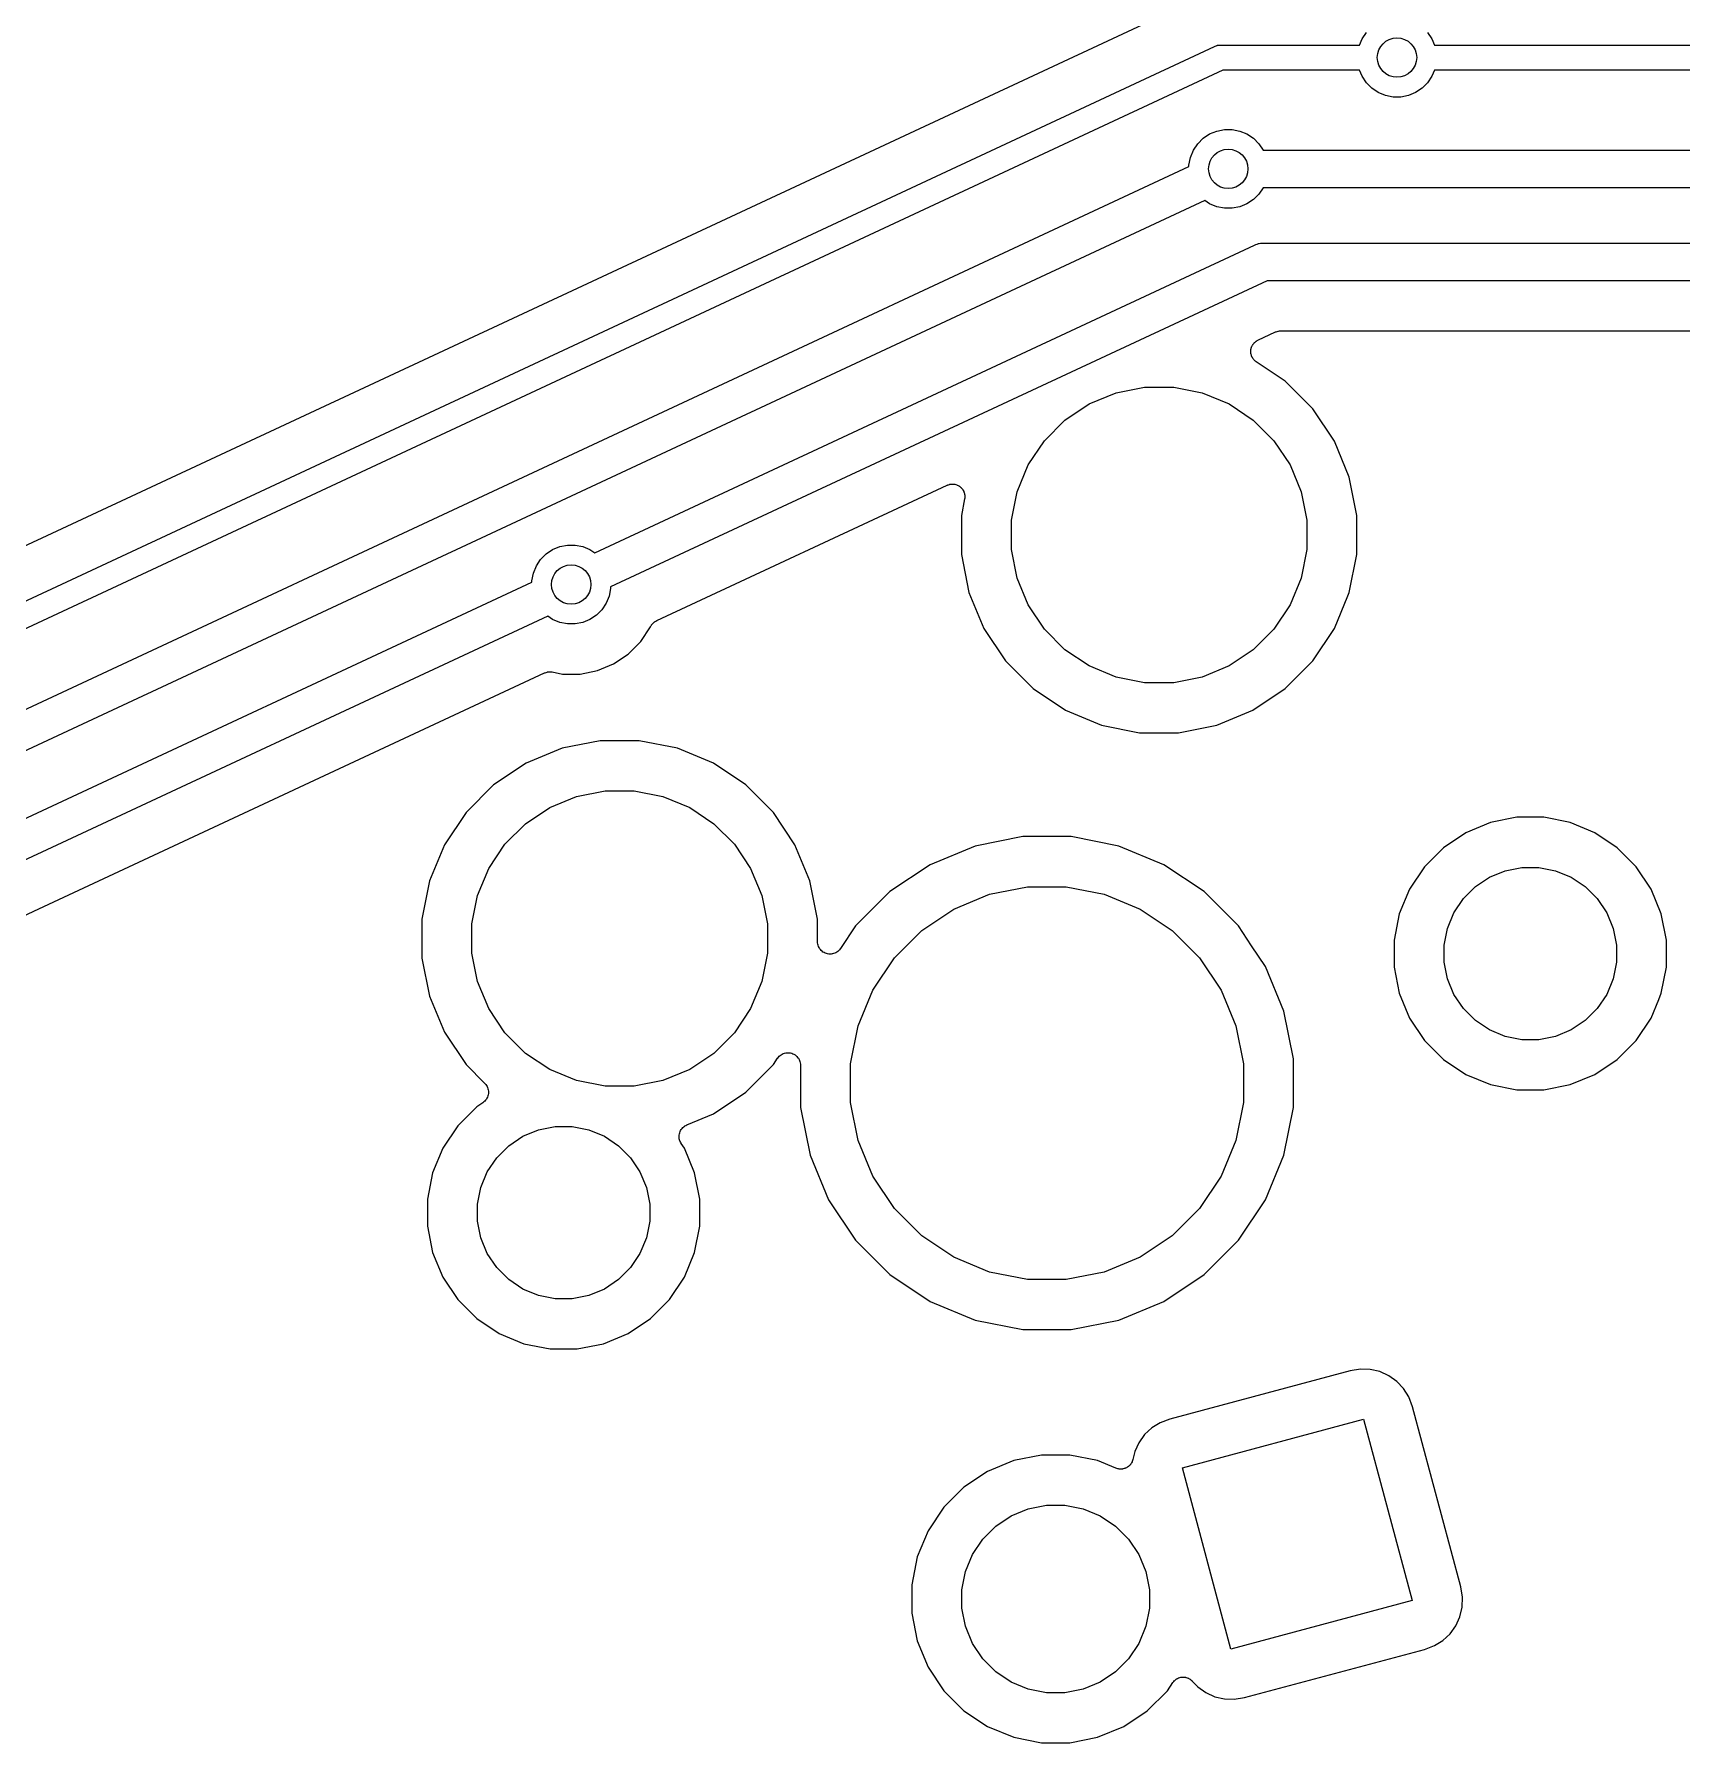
# Model space of a CAD drawing. Extents: x 0.5 to 11.2, y -6.4 to -1.8.
# Drawn here: x 7.967 to 8.626, y -4.124 to -3.442 of the extents above; entities that cross this region are included whole.
import ezdxf

# ---------------------------------------------------------------- set-up
doc = ezdxf.new("R2010")
doc.units = 0
doc.header["$MEASUREMENT"] = 0
doc.layers.add('BLACK', color=7, linetype='CONTINUOUS')

msp = doc.modelspace()

# ---------------------------------------------------------------- linework, layer by layer
at = {"layer": 'BLACK', "linetype": 'CONTINUOUS'}
for p, q in [((8.42963, -3.42858), (7.8963, -3.67727)), ((8.49774, -3.44343), (8.49946, -3.44085)), ((8.52392, -3.44085), (8.52565, -3.44343)), ((7.89312, -3.70082), (8.4387, -3.44642)), ((8.4387, -3.44642), (8.43901, -3.44625)), ((8.43901, -3.44625), (8.43938, -3.44614)), ((8.43938, -3.44614), (8.43974, -3.44601)), ((8.43974, -3.44601), (8.43985, -3.44599)), ((8.43985, -3.44599), (8.43996, -3.44596)), ((8.43996, -3.44596), (8.44034, -3.44592)), ((8.44034, -3.44592), (8.44072, -3.44587)), ((8.44072, -3.44587), (8.44107, -3.44589)), ((8.44107, -3.44589), (8.49672, -3.44589)), ((8.49672, -3.44589), (8.49774, -3.44343)), ((8.52565, -3.44343), (8.52667, -3.44589)), ((8.52667, -3.44589), (9.29028, -3.44589)), ((8.44205, -3.45589), (7.89739, -3.70987)), ((8.49672, -3.45589), (8.44205, -3.45589)), ((8.49774, -3.45835), (8.49672, -3.45589)), ((8.49946, -3.46093), (8.49774, -3.45835)), ((8.50165, -3.46312), (8.49946, -3.46093)), ((8.52392, -3.46093), (8.52173, -3.46312)), ((8.52565, -3.45835), (8.52392, -3.46093)), ((8.52667, -3.45589), (8.52565, -3.45835)), ((9.29028, -3.45589), (8.52667, -3.45589)), ((8.50423, -3.46485), (8.50165, -3.46312)), ((8.5071, -3.46603), (8.50423, -3.46485)), ((8.51014, -3.46664), (8.5071, -3.46603)), ((8.51324, -3.46664), (8.51014, -3.46664)), ((8.51629, -3.46603), (8.51324, -3.46664)), ((8.51915, -3.46485), (8.51629, -3.46603)), ((8.52173, -3.46312), (8.51915, -3.46485)), ((8.43422, -3.48313), (8.4368, -3.4814)), ((8.4368, -3.4814), (8.43966, -3.48022)), ((8.43966, -3.48022), (8.44271, -3.47961)), ((8.44271, -3.47961), (8.44581, -3.47961)), ((8.44581, -3.47961), (8.44885, -3.48022)), ((8.44885, -3.48022), (8.45172, -3.4814)), ((8.45172, -3.4814), (8.4543, -3.48313)), ((8.42911, -3.49077), (8.4303, -3.4879)), ((8.4303, -3.4879), (8.43202, -3.48532)), ((8.43202, -3.48532), (8.43422, -3.48313)), ((8.4543, -3.48313), (8.45649, -3.48532)), ((8.45649, -3.48532), (8.45819, -3.48786)), ((8.45819, -3.48786), (9.21033, -3.48786)), ((7.80866, -3.78347), (8.42851, -3.49443)), ((8.42851, -3.49381), (8.42911, -3.49077)), ((8.42851, -3.49443), (8.42851, -3.49381)), ((8.43486, -3.50802), (7.815, -3.79706)), ((8.4368, -3.50931), (8.43486, -3.50802)), ((8.43966, -3.5105), (8.4368, -3.50931)), ((8.45172, -3.50931), (8.44885, -3.5105)), ((8.4543, -3.50759), (8.45172, -3.50931)), ((8.45649, -3.5054), (8.4543, -3.50759)), ((8.45819, -3.50286), (8.45649, -3.5054)), ((9.21033, -3.50286), (8.45819, -3.50286)), ((8.44271, -3.51111), (8.43966, -3.5105)), ((8.44581, -3.51111), (8.44271, -3.51111)), ((8.44885, -3.5105), (8.44581, -3.51111)), ((8.19104, -3.64879), (8.45474, -3.52583)), ((8.45474, -3.52583), (8.45521, -3.52558)), ((8.45521, -3.52558), (8.45576, -3.52541)), ((8.45576, -3.52541), (8.4563, -3.52522)), ((8.4563, -3.52522), (8.45646, -3.5252)), ((8.45646, -3.5252), (8.45662, -3.52515)), ((8.45662, -3.52515), (8.45719, -3.5251)), ((8.45719, -3.5251), (8.45776, -3.52501)), ((8.45776, -3.52501), (8.4583, -3.52504)), ((8.4583, -3.52504), (8.9514, -3.52504)), ((8.45975, -3.54004), (8.19739, -3.66238)), ((8.9514, -3.54004), (8.45975, -3.54004)), ((8.45548, -3.56416), (8.45581, -3.56399)), ((8.45581, -3.56399), (8.45613, -3.5638)), ((8.45613, -3.5638), (8.46318, -3.56051)), ((8.46318, -3.56051), (8.46325, -3.56048)), ((8.46325, -3.56048), (8.46332, -3.56046)), ((8.46332, -3.56046), (8.46339, -3.56042)), ((8.46339, -3.56042), (8.46378, -3.5603)), ((8.46378, -3.5603), (8.46417, -3.56017)), ((8.46417, -3.56017), (8.46425, -3.56016)), ((8.46425, -3.56016), (8.46433, -3.56014)), ((8.46433, -3.56014), (8.46473, -3.5601)), ((8.46473, -3.5601), (8.46514, -3.56005)), ((8.46514, -3.56005), (8.46522, -3.56005)), ((8.46522, -3.56005), (8.4653, -3.56004)), ((8.4653, -3.56004), (8.94062, -3.56004)), ((8.45324, -3.56829), (8.45328, -3.56792)), ((8.45325, -3.56841), (8.45324, -3.56829)), ((8.45324, -3.56853), (8.45325, -3.56841)), ((8.45329, -3.56889), (8.45324, -3.56853)), ((8.45328, -3.56792), (8.4533, -3.56755)), ((8.45333, -3.56926), (8.45329, -3.56889)), ((8.4533, -3.56755), (8.45333, -3.56744)), ((8.45333, -3.56744), (8.45334, -3.56732)), ((8.45336, -3.56937), (8.45333, -3.56926)), ((8.45334, -3.56732), (8.45345, -3.56696)), ((8.45338, -3.56949), (8.45336, -3.56937)), ((8.4535, -3.56984), (8.45338, -3.56949)), ((8.45345, -3.56696), (8.45355, -3.56661)), ((8.4536, -3.57019), (8.4535, -3.56984)), ((8.45355, -3.56661), (8.4536, -3.5665)), ((8.4536, -3.5665), (8.45364, -3.56638)), ((8.45365, -3.5703), (8.4536, -3.57019)), ((8.45364, -3.56638), (8.45381, -3.56606)), ((8.45369, -3.57042), (8.45365, -3.5703)), ((8.45388, -3.57073), (8.45369, -3.57042)), ((8.45381, -3.56606), (8.45397, -3.56573)), ((8.45405, -3.57106), (8.45388, -3.57073)), ((8.45397, -3.56573), (8.45404, -3.56563)), ((8.45404, -3.56563), (8.4541, -3.56553)), ((8.4541, -3.56553), (8.45434, -3.56524)), ((8.45434, -3.56524), (8.45456, -3.56495)), ((8.45456, -3.56495), (8.45465, -3.56487)), ((8.45465, -3.56487), (8.45473, -3.56478)), ((8.45473, -3.56478), (8.45501, -3.56454)), ((8.45501, -3.56454), (8.45529, -3.5643)), ((8.45529, -3.5643), (8.45539, -3.56424)), ((8.45539, -3.56424), (8.45548, -3.56416)), ((8.45412, -3.57115), (8.45405, -3.57106)), ((8.45418, -3.57126), (8.45412, -3.57115)), ((8.45443, -3.57153), (8.45418, -3.57126)), ((8.45466, -3.57182), (8.45443, -3.57153)), ((8.45475, -3.5719), (8.45466, -3.57182)), ((8.45483, -3.57199), (8.45475, -3.5719)), ((8.45512, -3.57221), (8.45483, -3.57199)), ((8.4554, -3.57245), (8.45512, -3.57221)), ((8.45546, -3.57249), (8.4554, -3.57245)), ((8.46701, -3.5802), (8.45546, -3.57249)), ((8.39938, -3.58482), (8.41079, -3.58255)), ((8.41079, -3.58255), (8.42243, -3.58255)), ((8.42243, -3.58255), (8.43384, -3.58482)), ((8.47802, -3.59122), (8.46701, -3.5802)), ((8.37897, -3.59574), (8.38864, -3.58928)), ((8.38864, -3.58928), (8.39938, -3.58482)), ((8.43384, -3.58482), (8.44458, -3.58928)), ((8.44458, -3.58928), (8.45426, -3.59574)), ((8.48667, -3.60416), (8.47802, -3.59122)), ((8.37074, -3.60396), (8.37897, -3.59574)), ((8.45426, -3.59574), (8.46248, -3.60396)), ((8.36428, -3.61364), (8.37074, -3.60396)), ((8.46248, -3.60396), (8.46894, -3.61364)), ((8.49263, -3.61855), (8.48667, -3.60416)), ((8.35982, -3.62438), (8.36428, -3.61364)), ((8.46894, -3.61364), (8.4734, -3.62438)), ((8.49567, -3.63382), (8.49263, -3.61855)), ((8.21579, -3.67587), (8.33184, -3.62176)), ((8.33184, -3.62176), (8.33191, -3.62173)), ((8.33191, -3.62173), (8.332, -3.6217)), ((8.332, -3.6217), (8.33209, -3.62165)), ((8.33209, -3.62165), (8.33246, -3.62154)), ((8.33246, -3.62154), (8.33283, -3.62142)), ((8.33283, -3.62142), (8.33293, -3.6214)), ((8.33293, -3.6214), (8.33302, -3.62138)), ((8.33302, -3.62138), (8.33341, -3.62134)), ((8.33341, -3.62134), (8.3338, -3.62129)), ((8.3338, -3.62129), (8.3339, -3.6213)), ((8.3339, -3.6213), (8.334, -3.62129)), ((8.334, -3.62129), (8.33438, -3.62133)), ((8.33438, -3.62133), (8.33477, -3.62135)), ((8.33477, -3.62135), (8.33487, -3.62138)), ((8.33487, -3.62138), (8.33497, -3.62139)), ((8.33497, -3.62139), (8.33534, -3.62151)), ((8.33534, -3.62151), (8.33572, -3.62161)), ((8.33572, -3.62161), (8.3358, -3.62165)), ((8.3358, -3.62165), (8.3359, -3.62168)), ((8.3359, -3.62168), (8.33624, -3.62187)), ((8.33624, -3.62187), (8.33659, -3.62204)), ((8.33659, -3.62204), (8.33667, -3.6221)), ((8.33667, -3.6221), (8.33676, -3.62215)), ((8.33676, -3.62215), (8.33706, -3.62239)), ((8.33706, -3.62239), (8.33737, -3.62263)), ((8.33737, -3.62263), (8.33743, -3.6227)), ((8.33743, -3.6227), (8.33751, -3.62277)), ((8.33751, -3.62277), (8.33775, -3.62307)), ((8.33775, -3.62307), (8.33801, -3.62336)), ((8.33801, -3.62336), (8.33806, -3.62345)), ((8.33806, -3.62345), (8.33812, -3.62352)), ((8.33812, -3.62352), (8.33831, -3.62387)), ((8.33831, -3.62387), (8.3385, -3.62421)), ((8.3385, -3.62421), (8.33853, -3.6243)), ((8.33853, -3.6243), (8.33858, -3.62439)), ((8.33858, -3.62439), (8.33869, -3.62476)), ((8.33869, -3.62476), (8.33882, -3.62513)), ((8.33882, -3.62513), (8.33883, -3.62523)), ((8.33883, -3.62523), (8.33886, -3.62532)), ((8.33886, -3.62532), (8.3389, -3.62571)), ((8.35756, -3.63579), (8.35982, -3.62438)), ((8.4734, -3.62438), (8.47567, -3.63579)), ((8.33886, -3.62726), (8.33756, -3.63382)), ((8.33887, -3.62717), (8.33886, -3.62726)), ((8.3389, -3.62707), (8.33887, -3.62717)), ((8.3389, -3.62571), (8.33895, -3.6261)), ((8.33892, -3.62668), (8.3389, -3.62707)), ((8.33896, -3.62629), (8.33892, -3.62668)), ((8.33895, -3.6261), (8.33895, -3.62619)), ((8.33895, -3.62619), (8.33896, -3.62629)), ((8.33756, -3.63382), (8.33756, -3.6494)), ((8.35756, -3.64743), (8.35756, -3.63579)), ((8.47567, -3.63579), (8.47567, -3.64743)), ((8.49567, -3.6494), (8.49567, -3.63382)), ((8.17705, -3.64631), (8.18009, -3.6457)), ((8.18009, -3.6457), (8.1832, -3.6457)), ((8.1832, -3.6457), (8.18624, -3.64631)), ((8.16769, -3.65399), (8.16941, -3.65141)), ((8.16941, -3.65141), (8.17161, -3.64922)), ((8.17161, -3.64922), (8.17418, -3.6475)), ((8.17418, -3.6475), (8.17705, -3.64631)), ((8.18624, -3.64631), (8.1891, -3.6475)), ((8.1891, -3.6475), (8.19104, -3.64879)), ((8.33756, -3.6494), (8.34059, -3.66467)), ((8.35982, -3.65884), (8.35756, -3.64743)), ((8.47567, -3.64743), (8.4734, -3.65884)), ((8.49263, -3.66467), (8.49567, -3.6494)), ((8.1659, -3.6599), (8.1665, -3.65686)), ((8.1665, -3.65686), (8.16769, -3.65399)), ((8.36428, -3.66958), (8.35982, -3.65884)), ((8.4734, -3.65884), (8.46894, -3.66958)), ((7.53474, -3.95484), (8.1659, -3.66052)), ((8.1659, -3.66052), (8.1659, -3.6599)), ((8.19679, -3.66605), (8.1956, -3.66891)), ((8.19739, -3.663), (8.19679, -3.66605)), ((8.19739, -3.66238), (8.19739, -3.663)), ((8.34059, -3.66467), (8.34655, -3.67906)), ((8.48667, -3.67906), (8.49208, -3.66598)), ((8.49208, -3.66598), (8.49263, -3.66467)), ((8.49208, -3.66598), (8.49208, -3.66598)), ((8.19388, -3.67149), (8.19168, -3.67368)), ((8.1956, -3.66891), (8.19388, -3.67149)), ((8.37074, -3.67926), (8.36428, -3.66958)), ((8.46894, -3.66958), (8.46248, -3.67926)), ((8.17224, -3.67411), (7.54108, -3.96843)), ((8.17418, -3.67541), (8.17224, -3.67411)), ((8.17705, -3.6766), (8.17418, -3.67541)), ((8.18009, -3.6772), (8.17705, -3.6766)), ((8.1832, -3.6772), (8.18009, -3.6772)), ((8.18624, -3.6766), (8.1832, -3.6772)), ((8.1891, -3.67541), (8.18624, -3.6766)), ((8.19168, -3.67368), (8.1891, -3.67541)), ((8.20941, -3.68424), (8.21336, -3.67833)), ((8.21336, -3.67833), (8.21348, -3.67812)), ((8.21348, -3.67812), (8.21363, -3.6778)), ((8.21363, -3.6778), (8.21371, -3.67769)), ((8.21371, -3.67769), (8.21378, -3.67757)), ((8.21378, -3.67757), (8.21401, -3.6773)), ((8.21401, -3.6773), (8.21422, -3.67702)), ((8.21422, -3.67702), (8.21432, -3.67693)), ((8.21432, -3.67693), (8.21441, -3.67683)), ((8.21441, -3.67683), (8.21468, -3.67661)), ((8.21468, -3.67661), (8.21495, -3.67637)), ((8.21495, -3.67637), (8.21506, -3.6763)), ((8.21506, -3.6763), (8.21517, -3.67622)), ((8.21517, -3.67622), (8.21548, -3.67605)), ((8.21548, -3.67605), (8.21579, -3.67587)), ((8.34655, -3.67906), (8.3552, -3.692)), ((8.37897, -3.68748), (8.37074, -3.67926)), ((8.46248, -3.67926), (8.45426, -3.68748)), ((8.47802, -3.692), (8.48667, -3.67906)), ((8.20443, -3.68922), (8.20941, -3.68424)), ((8.19207, -3.69583), (8.19858, -3.69313)), ((8.19858, -3.69313), (8.20443, -3.68922)), ((8.3552, -3.692), (8.36622, -3.70302)), ((8.38864, -3.69394), (8.37897, -3.68748)), ((8.45426, -3.68748), (8.44458, -3.69394)), ((8.46701, -3.70302), (8.47802, -3.692)), ((7.97084, -3.7901), (8.17098, -3.69677)), ((8.17098, -3.69677), (8.17105, -3.69674)), ((8.17105, -3.69674), (8.17112, -3.69671)), ((8.17112, -3.69671), (8.17119, -3.69667)), ((8.17119, -3.69667), (8.17158, -3.69656)), ((8.17158, -3.69656), (8.17197, -3.69643)), ((8.17197, -3.69643), (8.17205, -3.69642)), ((8.17205, -3.69642), (8.17213, -3.69639)), ((8.17213, -3.69639), (8.17253, -3.69635)), ((8.17253, -3.69635), (8.17294, -3.6963)), ((8.17294, -3.6963), (8.17302, -3.69631)), ((8.17302, -3.69631), (8.1731, -3.6963)), ((8.1731, -3.6963), (8.17351, -3.69634)), ((8.17351, -3.69634), (8.17391, -3.69637)), ((8.17391, -3.69637), (8.17399, -3.69639)), ((8.17399, -3.69639), (8.17407, -3.69639)), ((8.17407, -3.69639), (8.17812, -3.6972)), ((8.17812, -3.6972), (8.18517, -3.6972)), ((8.18517, -3.6972), (8.19207, -3.69583)), ((8.39938, -3.6984), (8.38864, -3.69394)), ((8.41079, -3.70067), (8.39938, -3.6984)), ((8.43384, -3.6984), (8.42243, -3.70067)), ((8.44458, -3.69394), (8.43384, -3.6984)), ((8.36622, -3.70302), (8.37916, -3.71167)), ((8.42243, -3.70067), (8.41079, -3.70067)), ((8.45406, -3.71167), (8.46701, -3.70302)), ((8.37916, -3.71167), (8.39355, -3.71763)), ((8.43967, -3.71763), (8.45406, -3.71167)), ((8.39355, -3.71763), (8.40882, -3.72067)), ((8.40882, -3.72067), (8.4244, -3.72067)), ((8.4244, -3.72067), (8.43967, -3.71763)), ((8.17795, -3.72689), (8.16356, -3.73285)), ((8.19322, -3.72385), (8.17795, -3.72689)), ((8.2088, -3.72385), (8.19322, -3.72385)), ((8.22407, -3.72689), (8.2088, -3.72385)), ((8.23846, -3.73285), (8.22407, -3.72689)), ((8.16356, -3.73285), (8.15062, -3.7415)), ((8.25141, -3.7415), (8.23846, -3.73285)), ((8.15062, -3.7415), (8.1396, -3.75251)), ((8.26242, -3.75251), (8.25141, -3.7415)), ((8.17304, -3.75057), (8.18379, -3.74612)), ((8.18379, -3.74612), (8.19519, -3.74385)), ((8.19519, -3.74385), (8.20683, -3.74385)), ((8.20683, -3.74385), (8.21824, -3.74612)), ((8.21824, -3.74612), (8.22898, -3.75057)), ((8.1396, -3.75251), (8.13095, -3.76546)), ((8.16337, -3.75704), (8.17304, -3.75057)), ((8.22898, -3.75057), (8.23866, -3.75704)), ((8.27107, -3.76546), (8.26242, -3.75251)), ((8.5596, -3.75446), (8.54908, -3.75656)), ((8.57033, -3.75446), (8.5596, -3.75446)), ((8.58085, -3.75656), (8.57033, -3.75446)), ((8.15514, -3.76526), (8.16337, -3.75704)), ((8.23866, -3.75704), (8.24688, -3.76526)), ((8.53918, -3.76066), (8.53026, -3.76662)), ((8.54908, -3.75656), (8.53918, -3.76066)), ((8.59076, -3.76066), (8.58085, -3.75656)), ((8.59968, -3.76662), (8.59076, -3.76066)), ((8.13095, -3.76546), (8.12499, -3.77985)), ((8.14868, -3.77493), (8.15514, -3.76526)), ((8.24688, -3.76526), (8.25335, -3.77493)), ((8.27703, -3.77985), (8.27107, -3.76546)), ((8.34305, -3.76596), (8.32512, -3.77339)), ((8.36208, -3.76218), (8.34305, -3.76596)), ((8.38148, -3.76218), (8.36208, -3.76218)), ((8.40051, -3.76596), (8.38148, -3.76218)), ((8.41844, -3.77339), (8.40051, -3.76596)), ((8.53026, -3.76662), (8.52267, -3.7742)), ((8.60726, -3.7742), (8.59968, -3.76662)), ((8.14423, -3.78568), (8.14868, -3.77493)), ((8.25335, -3.77493), (8.2578, -3.78568)), ((8.32512, -3.77339), (8.30899, -3.78417)), ((8.43457, -3.78417), (8.41844, -3.77339)), ((8.52267, -3.7742), (8.51672, -3.78312)), ((8.55492, -3.77579), (8.56157, -3.77446)), ((8.56157, -3.77446), (8.56836, -3.77446)), ((8.56836, -3.77446), (8.57502, -3.77579)), ((8.61322, -3.78312), (8.60726, -3.7742)), ((8.12499, -3.77985), (8.12196, -3.79512)), ((8.28007, -3.79512), (8.27703, -3.77985)), ((8.34888, -3.78519), (8.36405, -3.78218)), ((8.36405, -3.78218), (8.37951, -3.78218)), ((8.37951, -3.78218), (8.39468, -3.78519)), ((8.53821, -3.78695), (8.54301, -3.78216)), ((8.54301, -3.78216), (8.54865, -3.77839)), ((8.54865, -3.77839), (8.55492, -3.77579)), ((8.57502, -3.77579), (8.58128, -3.77839)), ((8.58128, -3.77839), (8.58693, -3.78216)), ((8.58693, -3.78216), (8.59173, -3.78695)), ((8.14196, -3.79709), (8.14423, -3.78568)), ((8.2578, -3.78568), (8.26007, -3.79709)), ((8.30899, -3.78417), (8.29527, -3.79789)), ((8.3346, -3.79111), (8.34888, -3.78519)), ((8.39468, -3.78519), (8.40897, -3.79111)), ((8.44829, -3.79789), (8.43457, -3.78417)), ((8.51672, -3.78312), (8.51261, -3.79303)), ((8.53444, -3.7926), (8.53821, -3.78695)), ((8.59173, -3.78695), (8.5955, -3.7926)), ((8.61732, -3.79303), (8.61322, -3.78312)), ((7.55948, -3.98192), (7.97083, -3.7901)), ((7.97083, -3.7901), (7.97084, -3.7901)), ((8.12196, -3.79512), (8.12196, -3.81069)), ((8.28007, -3.80416), (8.28007, -3.79512)), ((8.32174, -3.7997), (8.3346, -3.79111)), ((8.40897, -3.79111), (8.42182, -3.7997)), ((8.51261, -3.79303), (8.51052, -3.80355)), ((8.53184, -3.79886), (8.53444, -3.7926)), ((8.5955, -3.7926), (8.59809, -3.79886)), ((8.61942, -3.80355), (8.61732, -3.79303)), ((8.14196, -3.80872), (8.14196, -3.79709)), ((8.26007, -3.79709), (8.26007, -3.80872)), ((8.29527, -3.79789), (8.28922, -3.80694)), ((8.31081, -3.81064), (8.32174, -3.7997)), ((8.42182, -3.7997), (8.43276, -3.81064)), ((8.4536, -3.80583), (8.44829, -3.79789)), ((8.53052, -3.80552), (8.53184, -3.79886)), ((8.59809, -3.79886), (8.59942, -3.80552)), ((8.14423, -3.82013), (8.14196, -3.80872)), ((8.26007, -3.80872), (8.2578, -3.82013)), ((8.28011, -3.80464), (8.28007, -3.80416)), ((8.28016, -3.80512), (8.28011, -3.80464)), ((8.28016, -3.80513), (8.28016, -3.80512)), ((8.2803, -3.80559), (8.28016, -3.80513)), ((8.28016, -3.80513), (8.28016, -3.80513)), ((8.28044, -3.80605), (8.2803, -3.80559)), ((8.28044, -3.80606), (8.28044, -3.80605)), ((8.28044, -3.80607), (8.28044, -3.80606)), ((8.28067, -3.80649), (8.28044, -3.80607)), ((8.28089, -3.80692), (8.28067, -3.80649)), ((8.2809, -3.80692), (8.28089, -3.80692)), ((8.2809, -3.80693), (8.2809, -3.80692)), ((8.28121, -3.8073), (8.2809, -3.80693)), ((8.28151, -3.80768), (8.28121, -3.8073)), ((8.28152, -3.80768), (8.28151, -3.80768)), ((8.28151, -3.80768), (8.28151, -3.80768)), ((8.28189, -3.80799), (8.28152, -3.80768)), ((8.28226, -3.8083), (8.28189, -3.80799)), ((8.28227, -3.8083), (8.28226, -3.8083)), ((8.28227, -3.80831), (8.28227, -3.8083)), ((8.2827, -3.80854), (8.28227, -3.80831)), ((8.28312, -3.80877), (8.2827, -3.80854)), ((8.28313, -3.80877), (8.28312, -3.80877)), ((8.28312, -3.80877), (8.28312, -3.80877)), ((8.2836, -3.80892), (8.28313, -3.80877)), ((8.28405, -3.80906), (8.2836, -3.80892)), ((8.28406, -3.80906), (8.28405, -3.80906)), ((8.28405, -3.80906), (8.28405, -3.80906)), ((8.28455, -3.80911), (8.28406, -3.80906)), ((8.28502, -3.80916), (8.28455, -3.80911)), ((8.28503, -3.80916), (8.28502, -3.80916)), ((8.28502, -3.80916), (8.28502, -3.80916)), ((8.28551, -3.80912), (8.28503, -3.80916)), ((8.28599, -3.80908), (8.28551, -3.80912)), ((8.286, -3.80907), (8.28599, -3.80908)), ((8.28646, -3.80894), (8.286, -3.80907)), ((8.286, -3.80907), (8.286, -3.80907)), ((8.28693, -3.8088), (8.28646, -3.80894)), ((8.28694, -3.8088), (8.28693, -3.8088)), ((8.28693, -3.8088), (8.28693, -3.8088)), ((8.28737, -3.80857), (8.28694, -3.8088)), ((8.28779, -3.80835), (8.28737, -3.80857)), ((8.2878, -3.80835), (8.28779, -3.80835)), ((8.28818, -3.80804), (8.2878, -3.80835)), ((8.2878, -3.80835), (8.2878, -3.80835)), ((8.28856, -3.80774), (8.28818, -3.80804)), ((8.28887, -3.80737), (8.28856, -3.80773)), ((8.28856, -3.80773), (8.28856, -3.80774)), ((8.28856, -3.80774), (8.28856, -3.80774)), ((8.28918, -3.807), (8.28887, -3.80737)), ((8.28919, -3.80699), (8.28918, -3.807)), ((8.28922, -3.80694), (8.28919, -3.80699)), ((8.28919, -3.80699), (8.28919, -3.80699)), ((8.28919, -3.80699), (8.28919, -3.80699)), ((8.4536, -3.80584), (8.4536, -3.80583)), ((8.45907, -3.81402), (8.4536, -3.80584)), ((8.51052, -3.80355), (8.51052, -3.81428)), ((8.53052, -3.81231), (8.53052, -3.80552)), ((8.59942, -3.80552), (8.59942, -3.81231)), ((8.61942, -3.81428), (8.61942, -3.80355)), ((8.12196, -3.81069), (8.12499, -3.82597)), ((8.30222, -3.82349), (8.31081, -3.81064)), ((8.43276, -3.81064), (8.44135, -3.82349)), ((8.4665, -3.83195), (8.45907, -3.81402)), ((8.51052, -3.81428), (8.51261, -3.8248)), ((8.53184, -3.81896), (8.53052, -3.81231)), ((8.59942, -3.81231), (8.59809, -3.81896)), ((8.61732, -3.8248), (8.61942, -3.81428)), ((8.14868, -3.83088), (8.14423, -3.82013)), ((8.2578, -3.82013), (8.25335, -3.83088)), ((8.2963, -3.83778), (8.30222, -3.82349)), ((8.44135, -3.82349), (8.44727, -3.83778)), ((8.53444, -3.82523), (8.53184, -3.81896)), ((8.59809, -3.81896), (8.5955, -3.82523)), ((8.12499, -3.82597), (8.13095, -3.84035)), ((8.51261, -3.8248), (8.51672, -3.8347)), ((8.53821, -3.83087), (8.53444, -3.82523)), ((8.5955, -3.82523), (8.59173, -3.83087)), ((8.61322, -3.8347), (8.61629, -3.82728)), ((8.61629, -3.82728), (8.61732, -3.8248)), ((8.61629, -3.82728), (8.61629, -3.82728)), ((8.15514, -3.84055), (8.14868, -3.83088)), ((8.25335, -3.83088), (8.24688, -3.84055)), ((8.47028, -3.85098), (8.4665, -3.83195)), ((8.51672, -3.8347), (8.52267, -3.84362)), ((8.54301, -3.83567), (8.53821, -3.83087)), ((8.54865, -3.83944), (8.54301, -3.83567)), ((8.58693, -3.83567), (8.58128, -3.83944)), ((8.59173, -3.83087), (8.58693, -3.83567)), ((8.60726, -3.84362), (8.61322, -3.8347)), ((8.13095, -3.84035), (8.1396, -3.8533)), ((8.16337, -3.84878), (8.15514, -3.84055)), ((8.24688, -3.84055), (8.23866, -3.84878)), ((8.29328, -3.85295), (8.2963, -3.83778)), ((8.44727, -3.83778), (8.45028, -3.85295)), ((8.52267, -3.84362), (8.53026, -3.85121)), ((8.55492, -3.84204), (8.54865, -3.83944)), ((8.56157, -3.84336), (8.55492, -3.84204)), ((8.56836, -3.84336), (8.56157, -3.84336)), ((8.57502, -3.84204), (8.56836, -3.84336)), ((8.58128, -3.83944), (8.57502, -3.84204)), ((8.59968, -3.85121), (8.60726, -3.84362)), ((8.17304, -3.85524), (8.16337, -3.84878)), ((8.23866, -3.84878), (8.22898, -3.85524)), ((8.26242, -3.8533), (8.26412, -3.85075)), ((8.26412, -3.85075), (8.26416, -3.8507)), ((8.26416, -3.85069), (8.26449, -3.8503)), ((8.26416, -3.8507), (8.26416, -3.85069)), ((8.26416, -3.8507), (8.26416, -3.8507)), ((8.26416, -3.8507), (8.26416, -3.8507)), ((8.26449, -3.8503), (8.26478, -3.84995)), ((8.26478, -3.84995), (8.26479, -3.84995)), ((8.26479, -3.84994), (8.26518, -3.84964)), ((8.26479, -3.84995), (8.26479, -3.84994)), ((8.26518, -3.84964), (8.26554, -3.84934)), ((8.26554, -3.84934), (8.26555, -3.84934)), ((8.26555, -3.84934), (8.26556, -3.84933)), ((8.26556, -3.84933), (8.26598, -3.84911)), ((8.26598, -3.84911), (8.26641, -3.84889)), ((8.26641, -3.84889), (8.26642, -3.84889)), ((8.26642, -3.84888), (8.26688, -3.84875)), ((8.26642, -3.84889), (8.26642, -3.84888)), ((8.26688, -3.84875), (8.26735, -3.84861)), ((8.26735, -3.84861), (8.26735, -3.84861)), ((8.26735, -3.84861), (8.26736, -3.84861)), ((8.26736, -3.84861), (8.26784, -3.84857)), ((8.26784, -3.84857), (8.26832, -3.84852)), ((8.26832, -3.84852), (8.26832, -3.84853)), ((8.26832, -3.84853), (8.26833, -3.84853)), ((8.26833, -3.84853), (8.26881, -3.84858)), ((8.26881, -3.84858), (8.26929, -3.84863)), ((8.26929, -3.84863), (8.26929, -3.84863)), ((8.26929, -3.84863), (8.2693, -3.84863)), ((8.2693, -3.84863), (8.26976, -3.84877)), ((8.26976, -3.84877), (8.27022, -3.84892)), ((8.27022, -3.84892), (8.27023, -3.84892)), ((8.27023, -3.84892), (8.27023, -3.84892)), ((8.27023, -3.84892), (8.27066, -3.84915)), ((8.27066, -3.84915), (8.27108, -3.84938)), ((8.27108, -3.84938), (8.27108, -3.84938)), ((8.27108, -3.84938), (8.27109, -3.84939)), ((8.27109, -3.84939), (8.27145, -3.84969)), ((8.27145, -3.84969), (8.27183, -3.85)), ((8.27183, -3.85), (8.27183, -3.85001)), ((8.27183, -3.85001), (8.27184, -3.85001)), ((8.27184, -3.85001), (8.27213, -3.85038)), ((8.27213, -3.85038), (8.27245, -3.85076)), ((8.27245, -3.85076), (8.27245, -3.85076)), ((8.27245, -3.85076), (8.27245, -3.85077)), ((8.27245, -3.85077), (8.27268, -3.85119)), ((8.1396, -3.8533), (8.14711, -3.86081)), ((8.18379, -3.85969), (8.17304, -3.85524)), ((8.22898, -3.85524), (8.21824, -3.85969)), ((8.25141, -3.86431), (8.26242, -3.8533)), ((8.27268, -3.85119), (8.2729, -3.85162)), ((8.2729, -3.85162), (8.27291, -3.85163)), ((8.27291, -3.85163), (8.27291, -3.85163)), ((8.27291, -3.85163), (8.27304, -3.85208)), ((8.27304, -3.85208), (8.27319, -3.85255)), ((8.27319, -3.85255), (8.27319, -3.85256)), ((8.27319, -3.85256), (8.27319, -3.85257)), ((8.27319, -3.85257), (8.27323, -3.85304)), ((8.27323, -3.85304), (8.27328, -3.85352)), ((8.27328, -3.85352), (8.27328, -3.87038)), ((8.29328, -3.86841), (8.29328, -3.85295)), ((8.45028, -3.85295), (8.45028, -3.86841)), ((8.47028, -3.87038), (8.47028, -3.85098)), ((8.53026, -3.85121), (8.53918, -3.85717)), ((8.53918, -3.85717), (8.54908, -3.86127)), ((8.58085, -3.86127), (8.59076, -3.85717)), ((8.59076, -3.85717), (8.59968, -3.85121)), ((8.14711, -3.86081), (8.14714, -3.86084)), ((8.14714, -3.86084), (8.14714, -3.86084)), ((8.14714, -3.86084), (8.14714, -3.86084)), ((8.14714, -3.86084), (8.14716, -3.86086)), ((8.14716, -3.86086), (8.14746, -3.86123)), ((8.14746, -3.86123), (8.14775, -3.86159)), ((8.14775, -3.86159), (8.14776, -3.86161)), ((8.14776, -3.86161), (8.14777, -3.86162)), ((8.14777, -3.86162), (8.14799, -3.86204)), ((8.14799, -3.86204), (8.14821, -3.86246)), ((8.14821, -3.86246), (8.14821, -3.86247)), ((8.14821, -3.86247), (8.14822, -3.86249)), ((8.14822, -3.86249), (8.14835, -3.86294)), ((8.14835, -3.86294), (8.14848, -3.86339)), ((8.14848, -3.86339), (8.14849, -3.86341)), ((8.14849, -3.86341), (8.14849, -3.86342)), ((8.14849, -3.86342), (8.14853, -3.86389)), ((8.14857, -3.8644), (8.14852, -3.86486)), ((8.14853, -3.86389), (8.14857, -3.86437)), ((8.14857, -3.86437), (8.14857, -3.86438)), ((8.14857, -3.86438), (8.14857, -3.8644)), ((8.19519, -3.86196), (8.18379, -3.85969)), ((8.20683, -3.86196), (8.19519, -3.86196)), ((8.21824, -3.85969), (8.20683, -3.86196)), ((8.23846, -3.87297), (8.25141, -3.86431)), ((8.54908, -3.86127), (8.5596, -3.86336)), ((8.5596, -3.86336), (8.57033, -3.86336)), ((8.57033, -3.86336), (8.58085, -3.86127)), ((8.14389, -3.87015), (8.1363, -3.87773)), ((8.14635, -3.8685), (8.14389, -3.87015)), ((8.14672, -3.8682), (8.14635, -3.8685)), ((8.14709, -3.8679), (8.14672, -3.8682)), ((8.1471, -3.86789), (8.14709, -3.8679)), ((8.14711, -3.86788), (8.1471, -3.86789)), ((8.14741, -3.86751), (8.14711, -3.86788)), ((8.14771, -3.86715), (8.14741, -3.86751)), ((8.14772, -3.86714), (8.14771, -3.86715)), ((8.14773, -3.86713), (8.14772, -3.86714)), ((8.14795, -3.86671), (8.14773, -3.86713)), ((8.14818, -3.8663), (8.14795, -3.86671)), ((8.14819, -3.86627), (8.14818, -3.86628)), ((8.14818, -3.86628), (8.14818, -3.8663)), ((8.14833, -3.86581), (8.14819, -3.86627)), ((8.14847, -3.86537), (8.14833, -3.86581)), ((8.14848, -3.86534), (8.14847, -3.86535)), ((8.14847, -3.86535), (8.14847, -3.86537)), ((8.14852, -3.86486), (8.14848, -3.86534)), ((8.27328, -3.87038), (8.27707, -3.88941)), ((8.2963, -3.88357), (8.29328, -3.86841)), ((8.45028, -3.86841), (8.44727, -3.88357)), ((8.4665, -3.88941), (8.47028, -3.87038)), ((8.1363, -3.87773), (8.13034, -3.88665)), ((8.16855, -3.87932), (8.1752, -3.87799)), ((8.1752, -3.87799), (8.18199, -3.87799)), ((8.18199, -3.87799), (8.18865, -3.87932)), ((8.22624, -3.87842), (8.22661, -3.87813)), ((8.22661, -3.87813), (8.22697, -3.87783)), ((8.22697, -3.87783), (8.22698, -3.87782)), ((8.22698, -3.87782), (8.227, -3.87781)), ((8.227, -3.87781), (8.22741, -3.87759)), ((8.22741, -3.87759), (8.22783, -3.87737)), ((8.22783, -3.87737), (8.23846, -3.87297)), ((8.15664, -3.88568), (8.16228, -3.88191)), ((8.16228, -3.88191), (8.16855, -3.87932)), ((8.18865, -3.87932), (8.19491, -3.88191)), ((8.19491, -3.88191), (8.20056, -3.88568)), ((8.22475, -3.88193), (8.2248, -3.88146)), ((8.22475, -3.88194), (8.22475, -3.88193)), ((8.22475, -3.88196), (8.22475, -3.88194)), ((8.22479, -3.88243), (8.22475, -3.88196)), ((8.22483, -3.8829), (8.22479, -3.88243)), ((8.2248, -3.88146), (8.22485, -3.88099)), ((8.22483, -3.88292), (8.22483, -3.8829)), ((8.22484, -3.88293), (8.22483, -3.88292)), ((8.22497, -3.88338), (8.22484, -3.88293)), ((8.22485, -3.88096), (8.22499, -3.88051)), ((8.22485, -3.88097), (8.22485, -3.88096)), ((8.22485, -3.88099), (8.22485, -3.88097)), ((8.2251, -3.88384), (8.22497, -3.88338)), ((8.22499, -3.88051), (8.22513, -3.88006)), ((8.22511, -3.88385), (8.2251, -3.88384)), ((8.22511, -3.88387), (8.22511, -3.88385)), ((8.22533, -3.88428), (8.22511, -3.88387)), ((8.22513, -3.88006), (8.22514, -3.88004)), ((8.22514, -3.88003), (8.22537, -3.87962)), ((8.22514, -3.88004), (8.22514, -3.88003)), ((8.22555, -3.88471), (8.22533, -3.88428)), ((8.22537, -3.87962), (8.2256, -3.8792)), ((8.22557, -3.88473), (8.22555, -3.88471)), ((8.22559, -3.88476), (8.22557, -3.88473)), ((8.22557, -3.88473), (8.22557, -3.88473)), ((8.22557, -3.88473), (8.22557, -3.88473)), ((8.22685, -3.88665), (8.22559, -3.88476)), ((8.2256, -3.8792), (8.22561, -3.87919)), ((8.22561, -3.87917), (8.22591, -3.87881)), ((8.22561, -3.87919), (8.22561, -3.87917)), ((8.22591, -3.87881), (8.22622, -3.87844)), ((8.22622, -3.87844), (8.22623, -3.87843)), ((8.22623, -3.87843), (8.22624, -3.87842)), ((8.30222, -3.89786), (8.2963, -3.88357)), ((8.44727, -3.88357), (8.44135, -3.89786)), ((8.13034, -3.88665), (8.12624, -3.89656)), ((8.14807, -3.89612), (8.15184, -3.89048)), ((8.15184, -3.89048), (8.15664, -3.88568)), ((8.20056, -3.88568), (8.20535, -3.89048)), ((8.20535, -3.89048), (8.20912, -3.89612)), ((8.23095, -3.89656), (8.22685, -3.88665)), ((8.27707, -3.88941), (8.28449, -3.90733)), ((8.45907, -3.90733), (8.4665, -3.88941)), ((8.12624, -3.89656), (8.12415, -3.90708)), ((8.14547, -3.90239), (8.14807, -3.89612)), ((8.20912, -3.89612), (8.21172, -3.90239)), ((8.23305, -3.90708), (8.23095, -3.89656)), ((8.31081, -3.91072), (8.30222, -3.89786)), ((8.44135, -3.89786), (8.43276, -3.91072)), ((8.14415, -3.90905), (8.14547, -3.90239)), ((8.21172, -3.90239), (8.21305, -3.90905)), ((8.12415, -3.90708), (8.12415, -3.9178)), ((8.14415, -3.91583), (8.14415, -3.90905)), ((8.21305, -3.90905), (8.21305, -3.91583)), ((8.23305, -3.9178), (8.23305, -3.90708)), ((8.28449, -3.90733), (8.29527, -3.92347)), ((8.32174, -3.92165), (8.31081, -3.91072)), ((8.43276, -3.91072), (8.42182, -3.92165)), ((8.44829, -3.92347), (8.45907, -3.90733)), ((8.12415, -3.9178), (8.12624, -3.92832)), ((8.14547, -3.92249), (8.14415, -3.91583)), ((8.21305, -3.91583), (8.21172, -3.92249)), ((8.23095, -3.92832), (8.23305, -3.9178)), ((8.14807, -3.92876), (8.14547, -3.92249)), ((8.21172, -3.92249), (8.20912, -3.92876)), ((8.29527, -3.92347), (8.30899, -3.93719)), ((8.3346, -3.93024), (8.32174, -3.92165)), ((8.42182, -3.92165), (8.40897, -3.93024)), ((8.43457, -3.93719), (8.44829, -3.92347)), ((8.12624, -3.92832), (8.13034, -3.93823)), ((8.15184, -3.9344), (8.14807, -3.92876)), ((8.20912, -3.92876), (8.20535, -3.9344)), ((8.22685, -3.93823), (8.23095, -3.92832)), ((8.34888, -3.93616), (8.3346, -3.93024)), ((8.40897, -3.93024), (8.39468, -3.93616)), ((8.13034, -3.93823), (8.1363, -3.94715)), ((8.15664, -3.9392), (8.15184, -3.9344)), ((8.16228, -3.94297), (8.15664, -3.9392)), ((8.20056, -3.9392), (8.19491, -3.94297)), ((8.20535, -3.9344), (8.20056, -3.9392)), ((8.22089, -3.94715), (8.22685, -3.93823)), ((8.30899, -3.93719), (8.32512, -3.94797)), ((8.36405, -3.93918), (8.34888, -3.93616)), ((8.37951, -3.93918), (8.36405, -3.93918)), ((8.39468, -3.93616), (8.37951, -3.93918)), ((8.41844, -3.94797), (8.43457, -3.93719)), ((8.16855, -3.94557), (8.16228, -3.94297)), ((8.1752, -3.94689), (8.16855, -3.94557)), ((8.18865, -3.94557), (8.18199, -3.94689)), ((8.19491, -3.94297), (8.18865, -3.94557)), ((8.1363, -3.94715), (8.14389, -3.95473)), ((8.18199, -3.94689), (8.1752, -3.94689)), ((8.21331, -3.95473), (8.22089, -3.94715)), ((8.32512, -3.94797), (8.34305, -3.95539)), ((8.40051, -3.95539), (8.41844, -3.94797)), ((8.14389, -3.95473), (8.15281, -3.96069)), ((8.20439, -3.96069), (8.21331, -3.95473)), ((8.34305, -3.95539), (8.36208, -3.95918)), ((8.36208, -3.95918), (8.38148, -3.95918)), ((8.38148, -3.95918), (8.40051, -3.95539)), ((8.15281, -3.96069), (8.16271, -3.9648)), ((8.16271, -3.9648), (8.17323, -3.96689)), ((8.17323, -3.96689), (8.18396, -3.96689)), ((8.18396, -3.96689), (8.19448, -3.9648)), ((8.19448, -3.9648), (8.20439, -3.96069)), ((8.49291, -3.97562), (8.42094, -3.99491)), ((8.49704, -3.97494), (8.49291, -3.97562)), ((8.50098, -3.97507), (8.49704, -3.97494)), ((8.50482, -3.97596), (8.50098, -3.97507)), ((8.50841, -3.97759), (8.50482, -3.97596)), ((8.51161, -3.97988), (8.50841, -3.97759)), ((8.5143, -3.98276), (8.51161, -3.97988)), ((8.51638, -3.9861), (8.5143, -3.98276)), ((8.51786, -3.99002), (8.51638, -3.9861)), ((8.53714, -4.06199), (8.51786, -3.99002)), ((8.41368, -3.99846), (8.4108, -4.00115)), ((8.41703, -3.99638), (8.41368, -3.99846)), ((8.42094, -3.99491), (8.41703, -3.99638)), ((8.42591, -4.0144), (8.49836, -3.99499)), ((8.49836, -3.99499), (8.51777, -4.06744)), ((8.40851, -4.00436), (8.40688, -4.00794)), ((8.4108, -4.00115), (8.40851, -4.00436)), ((8.35848, -4.01151), (8.34801, -4.01585)), ((8.36959, -4.0093), (8.35848, -4.01151)), ((8.38091, -4.0093), (8.36959, -4.0093)), ((8.39202, -4.01151), (8.38091, -4.0093)), ((8.39937, -4.01456), (8.39202, -4.01151)), ((8.39975, -4.01467), (8.39937, -4.01456)), ((8.40012, -4.0148), (8.39975, -4.01467)), ((8.40262, -4.01473), (8.40225, -4.01484)), ((8.403, -4.01463), (8.40262, -4.01473)), ((8.40309, -4.01459), (8.403, -4.01463)), ((8.40318, -4.01456), (8.40309, -4.01459)), ((8.40353, -4.01438), (8.40318, -4.01456)), ((8.40388, -4.01421), (8.40353, -4.01438)), ((8.40396, -4.01415), (8.40388, -4.01421)), ((8.40404, -4.01411), (8.40396, -4.01415)), ((8.40435, -4.01386), (8.40404, -4.01411)), ((8.40466, -4.01363), (8.40435, -4.01386)), ((8.40473, -4.01355), (8.40466, -4.01363)), ((8.4048, -4.01349), (8.40473, -4.01355)), ((8.40505, -4.01319), (8.4048, -4.01349)), ((8.40531, -4.0129), (8.40505, -4.01319)), ((8.40536, -4.01282), (8.40531, -4.0129)), ((8.40543, -4.01274), (8.40536, -4.01282)), ((8.40561, -4.0124), (8.40543, -4.01274)), ((8.40581, -4.01206), (8.40561, -4.0124)), ((8.40584, -4.01197), (8.40581, -4.01206)), ((8.40589, -4.01188), (8.40584, -4.01197)), ((8.40601, -4.01151), (8.40589, -4.01188)), ((8.40614, -4.01114), (8.40601, -4.01151)), ((8.40615, -4.01107), (8.40614, -4.01114)), ((8.40688, -4.00794), (8.40615, -4.01107)), ((8.44533, -4.08685), (8.42591, -4.0144)), ((8.34801, -4.01585), (8.3386, -4.02214)), ((8.40021, -4.01481), (8.40012, -4.0148)), ((8.40031, -4.01484), (8.40021, -4.01481)), ((8.40069, -4.01488), (8.40031, -4.01484)), ((8.40108, -4.01493), (8.40069, -4.01488)), ((8.40118, -4.01493), (8.40108, -4.01493)), ((8.40128, -4.01494), (8.40118, -4.01493)), ((8.40167, -4.0149), (8.40128, -4.01494)), ((8.40206, -4.01488), (8.40167, -4.0149)), ((8.40215, -4.01485), (8.40206, -4.01488)), ((8.40225, -4.01484), (8.40215, -4.01485)), ((8.3386, -4.02214), (8.33059, -4.03015)), ((8.33059, -4.03015), (8.32429, -4.03957)), ((8.35134, -4.03768), (8.35749, -4.03357)), ((8.35749, -4.03357), (8.36431, -4.03074)), ((8.36431, -4.03074), (8.37156, -4.0293)), ((8.37156, -4.0293), (8.37894, -4.0293)), ((8.37894, -4.0293), (8.38619, -4.03074)), ((8.38619, -4.03074), (8.39301, -4.03357)), ((8.39301, -4.03357), (8.39915, -4.03768)), ((8.32429, -4.03957), (8.31996, -4.05003)), ((8.34612, -4.0429), (8.35134, -4.03768)), ((8.39915, -4.03768), (8.40438, -4.0429)), ((8.34202, -4.04904), (8.34612, -4.0429)), ((8.40438, -4.0429), (8.40848, -4.04904)), ((8.31996, -4.05003), (8.31775, -4.06114)), ((8.33919, -4.05586), (8.34202, -4.04904)), ((8.40848, -4.04904), (8.41131, -4.05586)), ((8.31775, -4.06114), (8.31775, -4.07247)), ((8.33775, -4.06311), (8.33919, -4.05586)), ((8.41131, -4.05586), (8.41275, -4.06311)), ((8.53782, -4.06612), (8.53714, -4.06199)), ((8.33775, -4.0705), (8.33775, -4.06311)), ((8.41275, -4.06311), (8.41275, -4.0705)), ((8.51777, -4.06744), (8.44533, -4.08685)), ((8.53769, -4.07006), (8.53782, -4.06612)), ((8.31775, -4.07247), (8.31996, -4.08358)), ((8.33919, -4.07774), (8.33775, -4.0705)), ((8.41275, -4.0705), (8.41131, -4.07774)), ((8.53517, -4.07749), (8.5368, -4.0739)), ((8.5368, -4.0739), (8.53769, -4.07006)), ((8.34202, -4.08457), (8.33919, -4.07774)), ((8.41131, -4.07774), (8.40848, -4.08457)), ((8.53, -4.08338), (8.53288, -4.08069)), ((8.53288, -4.08069), (8.53517, -4.07749)), ((8.31996, -4.08358), (8.32429, -4.09404)), ((8.34612, -4.09071), (8.34202, -4.08457)), ((8.40848, -4.08457), (8.40438, -4.09071)), ((8.45077, -4.10622), (8.52274, -4.08694)), ((8.52274, -4.08694), (8.52666, -4.08546)), ((8.52666, -4.08546), (8.53, -4.08338)), ((8.32429, -4.09404), (8.33059, -4.10346)), ((8.35134, -4.09593), (8.34612, -4.09071)), ((8.35749, -4.10004), (8.35134, -4.09593)), ((8.39915, -4.09593), (8.39301, -4.10004)), ((8.40438, -4.09071), (8.39915, -4.09593)), ((8.33059, -4.10346), (8.3386, -4.11147)), ((8.36431, -4.10286), (8.35749, -4.10004)), ((8.37156, -4.1043), (8.36431, -4.10286)), ((8.38619, -4.10286), (8.37894, -4.1043)), ((8.39301, -4.10004), (8.38619, -4.10286)), ((8.4119, -4.11147), (8.41991, -4.10346)), ((8.41991, -4.10346), (8.42206, -4.10024)), ((8.42206, -4.10024), (8.4221, -4.10018)), ((8.4221, -4.10018), (8.42214, -4.10013)), ((8.42214, -4.10013), (8.42218, -4.10008)), ((8.42218, -4.10008), (8.42246, -4.09976)), ((8.42246, -4.09976), (8.42273, -4.09944)), ((8.42273, -4.09944), (8.42278, -4.0994)), ((8.42278, -4.0994), (8.42283, -4.09935)), ((8.42283, -4.09935), (8.42316, -4.09909)), ((8.42316, -4.09909), (8.42349, -4.09883)), ((8.42349, -4.09883), (8.42355, -4.0988)), ((8.42355, -4.0988), (8.4236, -4.09876)), ((8.4236, -4.09876), (8.42398, -4.09857)), ((8.42398, -4.09857), (8.42436, -4.09838)), ((8.42436, -4.09838), (8.42442, -4.09836)), ((8.42442, -4.09836), (8.42448, -4.09833)), ((8.42448, -4.09833), (8.42489, -4.09822)), ((8.42489, -4.09822), (8.42529, -4.09811)), ((8.42529, -4.09811), (8.42536, -4.0981)), ((8.42536, -4.0981), (8.42543, -4.09808)), ((8.42543, -4.09808), (8.42585, -4.09806)), ((8.42585, -4.09806), (8.42627, -4.09802)), ((8.42627, -4.09802), (8.42633, -4.09803)), ((8.42633, -4.09803), (8.4264, -4.09802)), ((8.4264, -4.09802), (8.42682, -4.09808)), ((8.42682, -4.09808), (8.42724, -4.09812)), ((8.42724, -4.09812), (8.4273, -4.09814)), ((8.4273, -4.09814), (8.42737, -4.09815)), ((8.42737, -4.09815), (8.42777, -4.09829)), ((8.42777, -4.09829), (8.42817, -4.09842)), ((8.42817, -4.09842), (8.42823, -4.09845)), ((8.42823, -4.09845), (8.42829, -4.09847)), ((8.42829, -4.09847), (8.42865, -4.09868)), ((8.42865, -4.09868), (8.42902, -4.09888)), ((8.42902, -4.09888), (8.42908, -4.09892)), ((8.42908, -4.09892), (8.42913, -4.09896)), ((8.42913, -4.09896), (8.42945, -4.09924)), ((8.42945, -4.09924), (8.42978, -4.09951)), ((8.42978, -4.09951), (8.42982, -4.09956)), ((8.42982, -4.09956), (8.42987, -4.0996)), ((8.42987, -4.0996), (8.43207, -4.10196)), ((8.43207, -4.10196), (8.43528, -4.10425)), ((8.37894, -4.1043), (8.37156, -4.1043)), ((8.43528, -4.10425), (8.43887, -4.10588)), ((8.43887, -4.10588), (8.4427, -4.10677)), ((8.4427, -4.10677), (8.44664, -4.1069)), ((8.44664, -4.1069), (8.45077, -4.10622)), ((8.3386, -4.11147), (8.34801, -4.11776)), ((8.40249, -4.11776), (8.4119, -4.11147)), ((8.34801, -4.11776), (8.35848, -4.12209)), ((8.35848, -4.12209), (8.36959, -4.1243)), ((8.38091, -4.1243), (8.39202, -4.12209)), ((8.39202, -4.12209), (8.40249, -4.11776)), ((8.36959, -4.1243), (8.38091, -4.1243))]:
    msp.add_line(p, q, dxfattribs=at)
at = {"layer": 'BLACK'}
for centre in [(8.51169, -3.45089), (8.44426, -3.49536), (8.18164, -3.66145)]:
    msp.add_circle(centre, 0.00787, dxfattribs=at)

doc.saveas('drawing.dxf')
